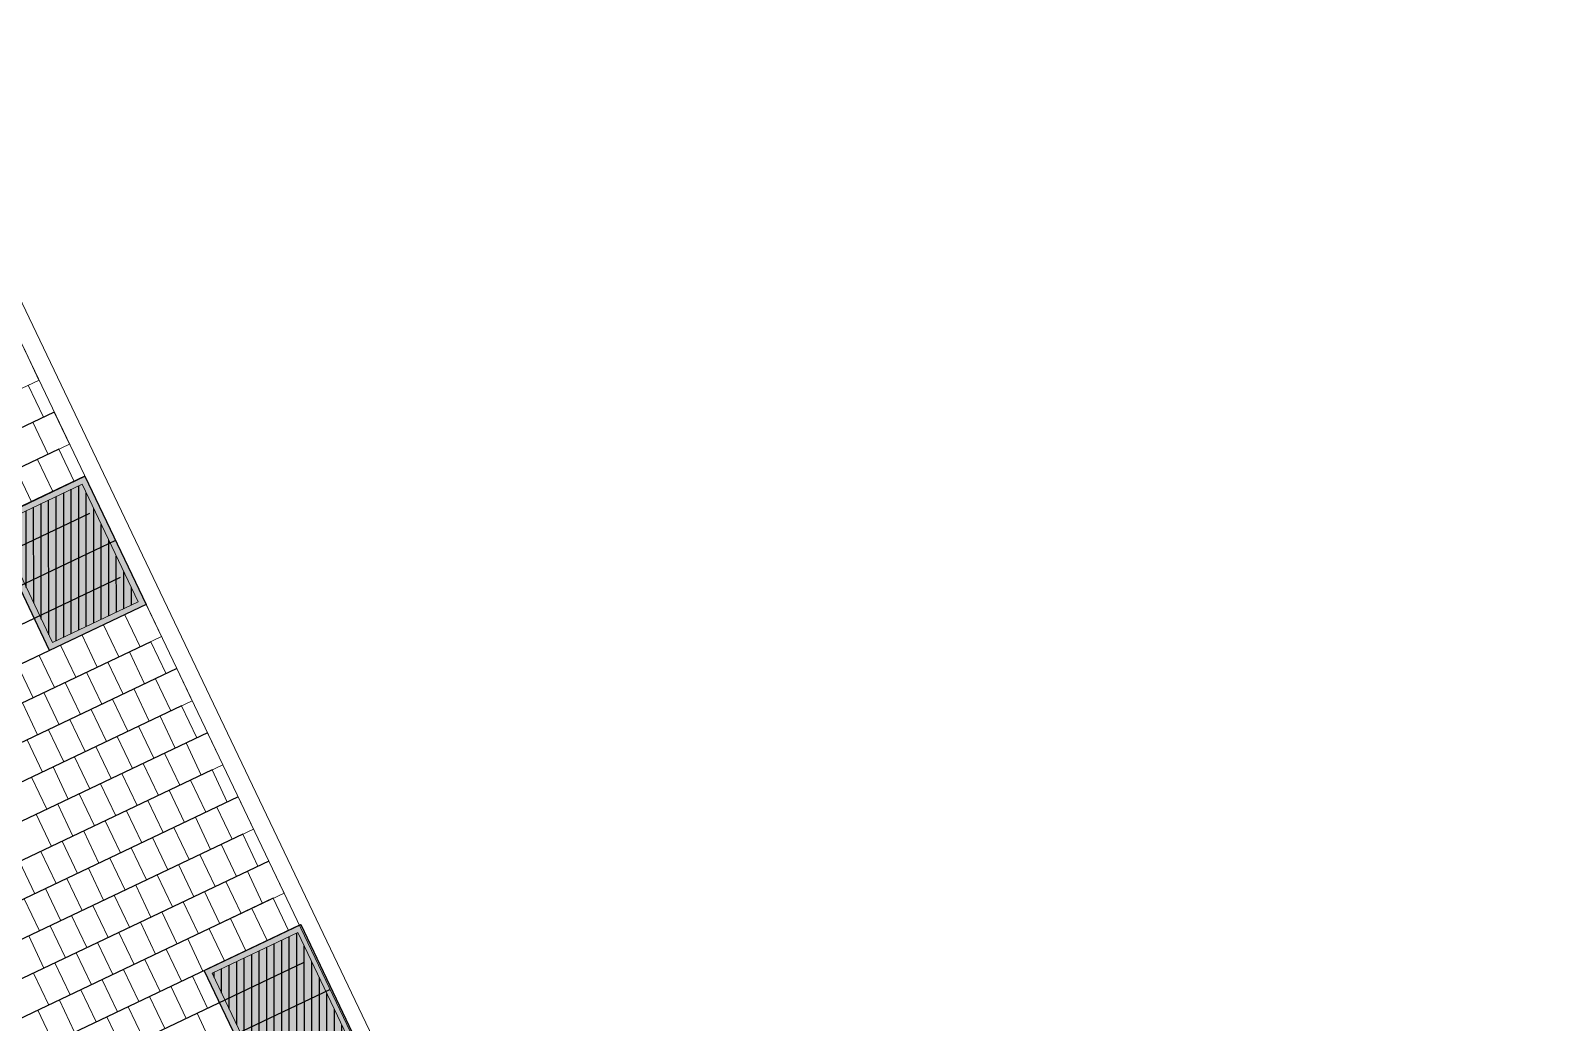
# Model space of a CAD drawing. Header units: metres. Extents: x 679599 to 680028, y 2748524 to 2748840.
# Drawn here: x 679982.01 to 680007.55, y 2748779.29 to 2748796.05 of the extents above; entities that cross this region are included whole.
import ezdxf

# ---------------------------------------------------------------- set-up
doc = ezdxf.new("R2010")
doc.units = ezdxf.units.M
doc.header["$LTSCALE"] = 5
doc.layers.add('00-AUX', color=2, linetype='Continuous', plot=False)
doc.layers.add('00-AUX Tree Pit', color=2, linetype='Continuous', plot=False)
doc.layers.add('02-L-B-Curb', color=11, linetype='Continuous', lineweight=5, plot=False)
doc.layers.add('02-L-Joints-Paviment_07_Precast Concrete Blocks 60X40', color=7, linetype='Continuous', lineweight=5, true_color=0x999999)
doc.layers.add('03-TR-Pavement_07_Precast Concrete Blocks 60X40', color=7, linetype='Continuous', lineweight=5, true_color=0x999999)
doc.layers.add('03-TR-Tree Pit_Green', color=46, linetype='Continuous')
doc.layers.add('03-TR-Tree Pit_White', color=7, linetype='Continuous', true_color=0xfcfcfc)
doc.layers.add('04-BK-Tree Pit', color=6, linetype='Continuous', lineweight=5)

# ---------------------------------------------------------------- blocks, each defined once
blk = doc.blocks.new('ALCORQUE RECTANGULAR')
at = {"layer": '03-TR-Tree Pit_Green', "ltscale": 0.3}
h = blk.add_hatch(dxfattribs=at)
h.set_pattern_fill('ANSI31', color=256, scale=0.04, angle=-45)
h.set_pattern_definition([(360, (-2068898.16958, 3428624.0145), (3e-17, 0.127), [])])
h.paths.add_polyline_path([(679903.391, 2748647.421), (679902.702, 2748648.869), (679904.689, 2748649.814), (679905.377, 2748648.367)])
at = {"layer": '03-TR-Tree Pit_White'}
h = blk.add_hatch(color=256, dxfattribs=at)
h.dxf.hatch_style = 1
h.paths.add_polyline_path([(679903.344, 2748647.288), (679902.569, 2748648.916), (679904.736, 2748649.947), (679905.511, 2748648.319)])
at = {"layer": '02-L-B-Curb'}
blk.add_lwpolyline([(679903.344, 2748647.288), (679902.569, 2748648.916), (679904.736, 2748649.947), (679905.511, 2748648.319)], close=True, dxfattribs=at)
at = {"layer": '02-L-B-Curb', "color": 6}
blk.add_lwpolyline([(679903.391, 2748647.421), (679902.702, 2748648.868), (679904.689, 2748649.814), (679905.378, 2748648.366)], close=True, dxfattribs=at)

msp = doc.modelspace()

# ---------------------------------------------------------------- linework, layer by layer
at = {"layer": '00-AUX'}
for points in [[(679982.418, 2748789.603), (679972.791, 2748785.022)], [(679982.496, 2748788.975), (679973.209, 2748784.556)], [(679982.935, 2748788.52), (679973.627, 2748784.091)], [(679983.013, 2748787.892), (679974.045, 2748783.625)], [(679983.453, 2748787.437), (679974.463, 2748783.159)], [(679983.53, 2748786.809), (679974.88, 2748782.693)], [(679983.969, 2748786.355), (679975.298, 2748782.229)], [(679984.047, 2748785.727), (679975.716, 2748781.763)], [(679984.487, 2748785.272), (679976.134, 2748781.297)], [(679984.564, 2748784.644), (679976.551, 2748780.831)], [(679985.004, 2748784.189), (679976.969, 2748780.366)], [(679985.081, 2748783.561), (679977.387, 2748779.9)], [(679985.521, 2748783.106), (679977.805, 2748779.434)], [(679985.598, 2748782.478), (679978.223, 2748778.969)], [(679986.038, 2748782.023), (679978.64, 2748778.503)], [(679986.115, 2748781.395), (679979.058, 2748778.037)], [(679986.555, 2748780.94), (679979.476, 2748777.571)], [(679986.633, 2748780.312), (679979.894, 2748777.106)], [(679987.073, 2748779.857), (679980.312, 2748776.64)]]:
    msp.add_lwpolyline(points, dxfattribs=at)
at = {"layer": '00-AUX Tree Pit'}
for points in [[(679983.967, 2748786.353), (679982.338, 2748785.578), (679981.307, 2748787.746), (679982.935, 2748788.52)], [(679987.609, 2748778.784), (679985.981, 2748778.009), (679984.949, 2748780.176), (679986.578, 2748780.951)]]:
    msp.add_lwpolyline(points, close=True, dxfattribs=at)
at = {"layer": '02-L-B-Curb'}
for points in [[(680027.692, 2748695.495), (679959.257, 2748838.798)], [(679959.147, 2748838.332), (680027.421, 2748695.366)]]:
    msp.add_lwpolyline(points, dxfattribs=at)
at = {"layer": '02-L-Joints-Paviment_07_Precast Concrete Blocks 60X40'}
for points in [[(679982.159, 2748790.144), (679981.901, 2748790.686)], [(679981.978, 2748790.058), (679982.236, 2748789.517)], [(679982.315, 2748788.889), (679982.057, 2748789.431)], [(679982.676, 2748789.061), (679982.418, 2748789.603)], [(679982.496, 2748788.975), (679982.753, 2748788.434)], [(679981.773, 2748788.632), (679982.031, 2748788.09)], [(679982.134, 2748788.803), (679982.392, 2748788.262)], [(679984.227, 2748785.813), (679983.969, 2748786.355)], [(679983.866, 2748785.641), (679983.608, 2748786.183)], [(679983.144, 2748785.298), (679982.886, 2748785.839)], [(679983.505, 2748785.469), (679983.247, 2748786.011)], [(679982.782, 2748785.126), (679982.525, 2748785.668)], [(679983.685, 2748785.555), (679983.943, 2748785.014)], [(679984.047, 2748785.727), (679984.304, 2748785.185)], [(679982.06, 2748784.782), (679981.802, 2748785.324)], [(679982.421, 2748784.954), (679982.163, 2748785.496)], [(679983.324, 2748785.384), (679983.582, 2748784.842)], [(679982.602, 2748785.04), (679982.86, 2748784.498)], [(679982.963, 2748785.212), (679983.221, 2748784.67)], [(679984.383, 2748784.558), (679984.125, 2748785.1)], [(679984.744, 2748784.73), (679984.487, 2748785.272)], [(679982.241, 2748784.868), (679982.498, 2748784.326)], [(679984.022, 2748784.386), (679983.764, 2748784.928)], [(679981.879, 2748784.696), (679982.137, 2748784.154)], [(679983.3, 2748784.043), (679983.042, 2748784.585)], [(679983.661, 2748784.215), (679983.403, 2748784.756)], [(679984.564, 2748784.644), (679984.822, 2748784.103)], [(679982.938, 2748783.871), (679982.681, 2748784.413)], [(679983.841, 2748784.301), (679984.099, 2748783.759)], [(679984.203, 2748784.472), (679984.46, 2748783.931)], [(679982.216, 2748783.527), (679981.958, 2748784.069)], [(679982.577, 2748783.699), (679982.319, 2748784.241)], [(679983.48, 2748784.129), (679983.738, 2748783.587)], [(679984.9, 2748783.475), (679984.643, 2748784.017)], [(679985.262, 2748783.647), (679985.004, 2748784.189)], [(679982.758, 2748783.785), (679983.016, 2748783.243)], [(679983.119, 2748783.957), (679983.377, 2748783.415)], [(679984.539, 2748783.303), (679984.281, 2748783.845)], [(679982.397, 2748783.613), (679982.654, 2748783.071)], [(679984.178, 2748783.132), (679983.92, 2748783.673)], [(679985.081, 2748783.561), (679985.339, 2748783.02)], [(679982.035, 2748783.441), (679982.293, 2748782.899)], [(679983.456, 2748782.788), (679983.198, 2748783.33)], [(679983.817, 2748782.96), (679983.559, 2748783.502)], [(679984.72, 2748783.389), (679984.978, 2748782.848)], [(679983.094, 2748782.616), (679982.837, 2748783.158)], [(679983.997, 2748783.046), (679984.255, 2748782.504)], [(679984.359, 2748783.218), (679984.616, 2748782.676)], [(679985.779, 2748782.564), (679985.521, 2748783.106)], [(679982.372, 2748782.272), (679982.114, 2748782.814)], [(679982.733, 2748782.444), (679982.475, 2748782.986)], [(679983.636, 2748782.874), (679983.894, 2748782.332)], [(679985.056, 2748782.221), (679984.799, 2748782.762)], [(679985.418, 2748782.392), (679985.16, 2748782.934)], [(679982.914, 2748782.53), (679983.172, 2748781.988)], [(679983.275, 2748782.702), (679983.533, 2748782.16)], [(679984.695, 2748782.049), (679984.437, 2748782.59)], [(679982.553, 2748782.358), (679982.81, 2748781.816)], [(679983.973, 2748781.705), (679983.715, 2748782.247)], [(679984.334, 2748781.877), (679984.076, 2748782.419)], [(679985.237, 2748782.306), (679985.495, 2748781.765)], [(679985.598, 2748782.478), (679985.856, 2748781.937)], [(679981.83, 2748782.014), (679982.088, 2748781.473)], [(679982.191, 2748782.186), (679982.449, 2748781.645)], [(679983.612, 2748781.533), (679983.354, 2748782.075)], [(679984.876, 2748782.135), (679985.134, 2748781.593)], [(679986.296, 2748781.481), (679986.038, 2748782.023)], [(679982.889, 2748781.189), (679982.631, 2748781.731)], [(679983.25, 2748781.361), (679982.993, 2748781.903)], [(679984.153, 2748781.791), (679984.411, 2748781.249)], [(679984.515, 2748781.963), (679984.772, 2748781.421)], [(679985.935, 2748781.309), (679985.677, 2748781.851)], [(679982.528, 2748781.017), (679982.27, 2748781.559)], [(679983.792, 2748781.619), (679984.05, 2748781.077)], [(679985.212, 2748780.966), (679984.955, 2748781.507)], [(679985.574, 2748781.138), (679985.316, 2748781.679)], [(679982.167, 2748780.846), (679981.909, 2748781.387)], [(679983.07, 2748781.275), (679983.328, 2748780.733)], [(679983.431, 2748781.447), (679983.689, 2748780.905)], [(679984.851, 2748780.794), (679984.593, 2748781.336)], [(679985.754, 2748781.223), (679986.012, 2748780.682)], [(679986.115, 2748781.395), (679986.373, 2748780.854)], [(679982.709, 2748781.103), (679982.966, 2748780.562)], [(679984.129, 2748780.45), (679983.871, 2748780.992)], [(679984.49, 2748780.622), (679984.232, 2748781.164)], [(679985.393, 2748781.052), (679985.651, 2748780.51)], [(679981.986, 2748780.76), (679982.244, 2748780.218)], [(679982.347, 2748780.931), (679982.605, 2748780.39)], [(679983.768, 2748780.278), (679983.51, 2748780.82)], [(679984.671, 2748780.708), (679984.928, 2748780.166)], [(679985.032, 2748780.88), (679985.29, 2748780.338)], [(679983.045, 2748779.934), (679982.787, 2748780.476)], [(679983.406, 2748780.106), (679983.149, 2748780.648)], [(679984.309, 2748780.536), (679984.567, 2748779.994)], [(679982.684, 2748779.763), (679982.426, 2748780.304)], [(679983.587, 2748780.192), (679983.845, 2748779.65)], [(679983.948, 2748780.364), (679984.206, 2748779.822)], [(679982.323, 2748779.591), (679982.065, 2748780.132)], [(679983.226, 2748780.02), (679983.484, 2748779.479)], [(679985.007, 2748779.539), (679984.749, 2748780.081)], [(679982.503, 2748779.677), (679982.761, 2748779.135)], [(679982.865, 2748779.848), (679983.122, 2748779.307)], [(679984.285, 2748779.195), (679984.027, 2748779.737)], [(679984.646, 2748779.367), (679984.388, 2748779.909)], [(679982.142, 2748779.505), (679982.4, 2748778.963)], [(679983.924, 2748779.023), (679983.666, 2748779.565)], [(679984.827, 2748779.453), (679985.084, 2748778.911)], [(679983.562, 2748778.851), (679983.305, 2748779.393)]]:
    msp.add_lwpolyline(points, dxfattribs=at)
at = {"layer": '03-TR-Pavement_07_Precast Concrete Blocks 60X40'}
for p, q in [((679972.384, 2748785.492), (679982.16, 2748790.144)), ((679972.802, 2748785.027), (679982.418, 2748789.603)), ((679973.22, 2748784.561), (679982.677, 2748789.062)), ((679973.638, 2748784.096), (679982.935, 2748788.52)), ((679975.309, 2748782.233), (679983.97, 2748786.354)), ((679974.892, 2748782.699), (679982.081, 2748786.12)), ((679975.727, 2748781.768), (679984.228, 2748785.813)), ((679976.145, 2748781.302), (679984.487, 2748785.272)), ((679976.563, 2748780.837), (679984.745, 2748784.73)), ((679976.981, 2748780.371), (679985.004, 2748784.189)), ((679977.399, 2748779.905), (679985.263, 2748783.647)), ((679977.817, 2748779.44), (679985.521, 2748783.106)), ((679978.235, 2748778.974), (679985.78, 2748782.564)), ((679978.653, 2748778.509), (679986.038, 2748782.023)), ((679979.071, 2748778.043), (679986.297, 2748781.482)), ((679979.489, 2748777.577), (679986.555, 2748780.94)), ((679979.907, 2748777.112), (679985.207, 2748779.634))]:
    msp.add_line(p, q, dxfattribs=at)

# ---------------------------------------------------------------- block references
at = {"layer": '04-BK-Tree Pit', "rotation": 90}
for p in [(3428631.254, 2068883.01), (3428634.897, 2068875.44)]:
    msp.add_blockref('ALCORQUE RECTANGULAR', p, dxfattribs=at)

doc.saveas('drawing.dxf')
